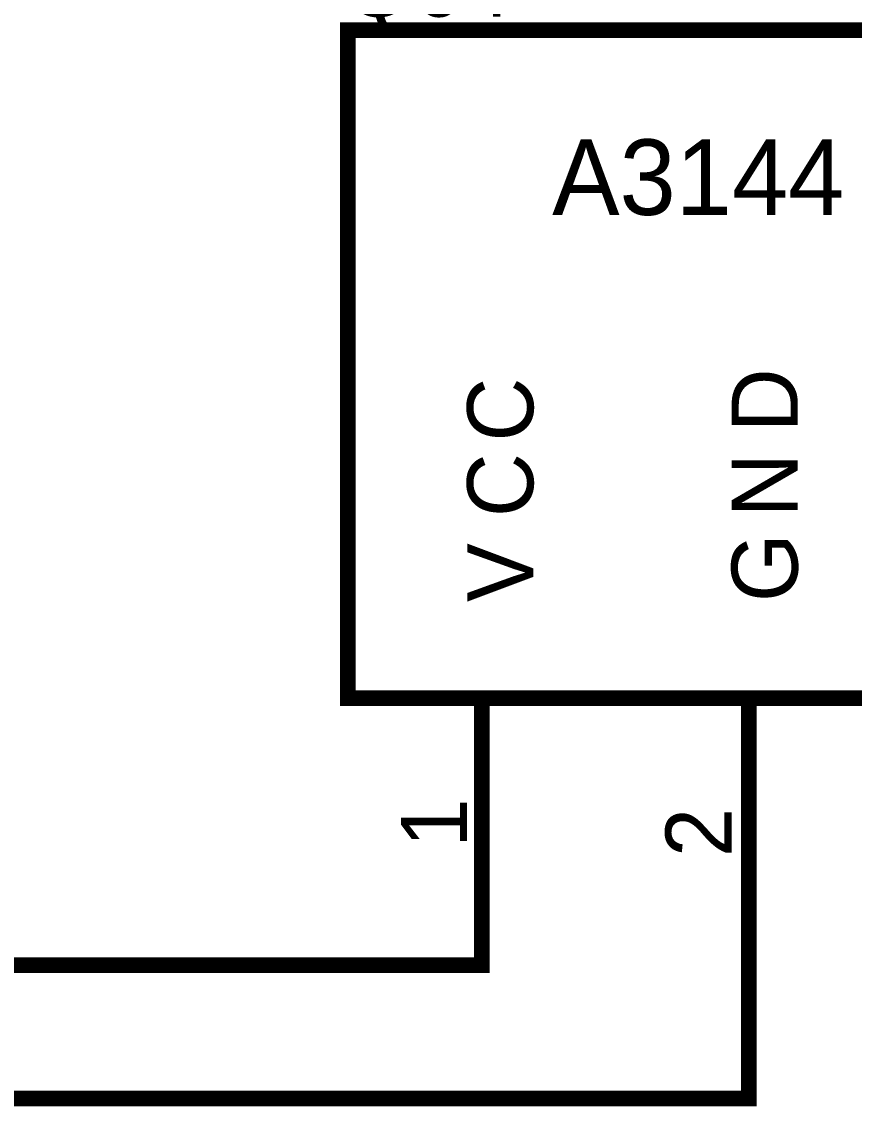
# Model space of a CAD drawing. Header units: inches. Extents: x 0 to 22.3, y 0 to 15.7.
# Drawn here: x 8.656 to 9.279, y 5.294 to 6.106 of the extents above; entities that cross this region are included whole.
import ezdxf

# ---------------------------------------------------------------- set-up
doc = ezdxf.new("R2010")
doc.units = ezdxf.units.IN
doc.header["$MEASUREMENT"] = 0
doc.layers.add('Sheet', color=255, linetype='Continuous')

msp = doc.modelspace()

# ---------------------------------------------------------------- linework, layer by layer
at = {"layer": 'Sheet'}
for points in [[(8.90002, 6.1001, 0.0118, 0.0118, 0), (9.50031, 6.1001, 0.0118, 0.0118, 0), (9.50031, 5.59976, 0.0118, 0.0118, 0), (8.90002, 5.59976, 0.0118, 0.0118, 0), (8.90002, 6.1001, 0.0118, 0.0118, 0)], [(8.90002, 6.1001, 0.0039, 0.0039, 0), (8.90002, 5.59976, 0.0039, 0.0039, 0), (9.50031, 5.59976, 0.0039, 0.0039, 0), (9.50031, 6.1001, 0.0039, 0.0039, 0), (8.90002, 6.1001, 0.0039, 0.0039, 0), (8.90002, 6.1001, 0.0039, 0.0039, 0)]]:
    msp.add_lwpolyline(points, format="xyseb", close=True, dxfattribs=at)
for points in [[(9.00036, 5.59976, 0.0118, 0.0118, 0), (9.00036, 5.49986, 0.0118, 0.0118, 0)], [(9.20016, 5.59976, 0.0118, 0.0118, 0), (9.20016, 5.49986, 0.0118, 0.0118, 0)], [(9.00036, 5.49986, 0.0118, 0.0118, 0), (9.00036, 5.39997, 0.0118, 0.0118, 0), (8.00003, 5.39997, 0.0118, 0.0118, 0)], [(8.20027, 5.30008, 0.0118, 0.0118, 0), (9.20016, 5.30008, 0.0118, 0.0118, 0), (9.20016, 5.49986, 0.0118, 0.0118, 0)]]:
    msp.add_lwpolyline(points, format="xyseb", dxfattribs=at)

# ---------------------------------------------------------------- texts
for s, height, p in [('Q64', 0.049505, (8.89737, 6.11027)), ('A3144', 0.056577, (9.05297, 5.96176))]:
    msp.add_text(s, height=height, dxfattribs=at).set_placement(p)
for s, p in [('D', (9.23685, 5.7991)), ('C', (9.03882, 5.79203)), ('C', (9.03882, 5.73545)), ('N', (9.23685, 5.73545)), ('V', (9.03882, 5.6718)), ('G', (9.23685, 5.6718)), ('1', (8.98931, 5.48793)), ('2', (9.18735, 5.48086))]:
    msp.add_text(s, height=0.0495, rotation=90, dxfattribs=at).set_placement(p)

doc.saveas('drawing.dxf')
